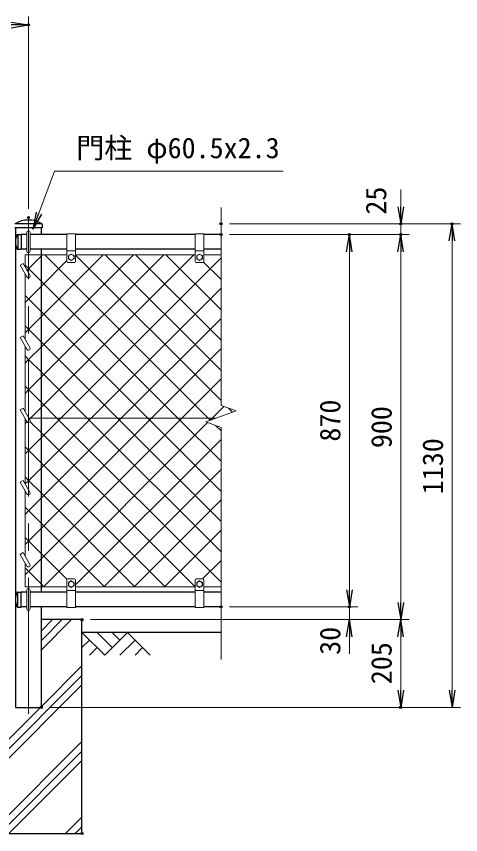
# Model space of a CAD drawing. Units: millimetres, scale not verified. Extents: x -4200 to 4200, y -2970 to 2970.
# Drawn here: x -1612 to -574, y -1041 to 871 of the extents above; entities that cross this region are included whole.
import ezdxf
from ezdxf.enums import TextEntityAlignment as Align

# ---------------------------------------------------------------- set-up
doc = ezdxf.new("R2010")
doc.units = ezdxf.units.MM
doc.header["$LTSCALE"] = 10
doc.header["$PDMODE"] = 32
doc.header["$PDSIZE"] = 5
doc.linetypes.add('USER1', pattern=[50.8, 31.75, -6.35, 6.35, -6.35])
for name, color, linetype, lineweight in [('0-0_D-STR1', 1, 'Continuous', 25), ('0-1_D-DCR-HCH', 7, 'Continuous', 13), ('0-2_D-STR3', 3, 'Continuous', 13), ('0-3_D-BMK', 2, 'USER1', 13), ('0-4_D-STR4', 7, 'Continuous', 25), ('0-5_D-BGD', 7, 'Continuous', 25), ('0-6_D-STR-TXT', 7, 'Continuous', 13), ('0-7_D-STR-DIM', 7, 'Continuous', 13), ('0-B_D-STR2', 7, 'Continuous', 13)]:
    doc.layers.add(name, color=color, linetype=linetype, lineweight=lineweight)
doc.layers.add('0-8_0', color=7, linetype='Continuous')
doc.layers.add('0-9_Defpoints', color=8, linetype='Continuous')
doc.styles.add('ＭＳ ゴシック', font='')
doc.styles.get('ＭＳ ゴシック').set_extended_font_data('MS Gothic')

# ---------------------------------------------------------------- blocks, each defined once
blk = doc.blocks.new('_Open')
at = {"layer": '0-8_0'}
blk.add_line((-10, 1.667), (0, 0), dxfattribs=at)
blk.add_lwpolyline([(-10, -1.667), (0, 0), (-10, 0)], dxfattribs=at)

msp = doc.modelspace()

# ---------------------------------------------------------------- linework, layer by layer
at = {"layer": '0-0_D-STR1'}
for p, q in [((-1552.28, 386.37), (-1615.81, 386.37)), ((-1551.95, 385.42), (-1551.95, 377.37)), ((-1551.95, 377.37), (-1616.15, 377.37)), ((-1553.8, 361.37), (-1553.8, 377.37)), ((-1609.38, 361.87), (-1601.05, 361.87)), ((-1609.05, 361.87), (-1609.05, 326.87)), ((-1601.05, 361.87), (-1601.05, 326.87)), ((-1588.05, 361.37), (-1601.05, 361.37)), ((-1494.05, 361.37), (-1580.05, 361.37)), ((-1194.05, 361.37), (-1474.05, 361.37)), ((-1134.05, 361.37), (-1174.05, 361.37)), ((-1609.38, 326.87), (-1601.05, 326.87)), ((-1588.05, 327.37), (-1601.05, 327.37)), ((-1494.05, 327.37), (-1580.05, 327.37)), ((-1553.8, -474.63), (-1553.8, 327.37)), ((-1194.05, 327.37), (-1474.05, 327.37)), ((-1134.05, 327.37), (-1174.05, 327.37)), ((-1609.38, -474.13), (-1601.05, -474.13)), ((-1609.05, -509.13), (-1609.05, -474.13)), ((-1601.05, -509.13), (-1601.05, -474.13)), ((-1588.05, -474.63), (-1601.05, -474.63)), ((-1494.05, -474.63), (-1580.05, -474.63)), ((-1194.05, -474.63), (-1474.05, -474.63)), ((-1134.05, -474.63), (-1174.05, -474.63)), ((-1609.38, -509.13), (-1601.05, -509.13)), ((-1588.05, -508.63), (-1601.05, -508.63)), ((-1494.05, -508.63), (-1580.05, -508.63)), ((-1194.05, -508.63), (-1474.05, -508.63)), ((-1134.05, -508.63), (-1174.05, -508.63))]:
    msp.add_line(p, q, dxfattribs=at)
msp.add_lwpolyline([(-1614.3, 377.37), (-1614.3, -743.63), (-1553.8, -743.63), (-1553.8, -508.63)], dxfattribs=at)
for centre, radius, start, end in [((-1584.05, 334.2), 61.17, 59.14927, 120.85073), ((-1553.45, 385.42), 1.5, 0, 59.14927), ((-1578.82, 344.37), 35.72, 151.52136, 208.47864), ((-1609.38, 360.87), 1, 90, 147.70173), ((-1609.38, 327.87), 1, 212.29827, 270), ((-1578.82, -491.63), 35.72, 151.52136, 208.47864), ((-1609.38, -475.13), 1, 90, 147.70173), ((-1609.38, -508.13), 1, 212.29827, 270)]:
    msp.add_arc(centre, radius, start, end, dxfattribs=at)
at = {"layer": '0-1_D-DCR-HCH'}
for p, q in [((-1553.8, -609.14), (-1483.29, -538.63)), ((-1553.8, -587.05), (-1505.38, -538.63)), ((-1553.8, -564.95), (-1527.48, -538.63)), ((-1405.83, -621.84), (-1459.05, -568.63)), ((-1388.1, -604.11), (-1423.57, -568.63)), ((-1352.62, -568.63), (-1405.83, -621.84)), ((-1370.27, -586.46), (-1388.1, -568.63)), ((-1352.62, -568.63), (-1299.41, -621.84)), ((-1441.31, -586.37), (-1459.05, -604.03)), ((-1334.88, -586.37), (-1370.52, -621.84)), ((-1423.57, -604.11), (-1441.39, -621.84)), ((-1317.15, -604.11), (-1334.97, -621.84)), ((-1553.8, -741.73), (-1459.05, -646.98)), ((-1709.05, -919.07), (-1459.05, -669.07)), ((-1709.05, -941.17), (-1459.05, -691.17)), ((-1709.05, -896.98), (-1555.7, -743.63)), ((-1673.93, -1038.63), (-1459.05, -823.75)), ((-1651.83, -1038.63), (-1459.05, -845.85)), ((-1629.73, -1038.63), (-1459.05, -867.95)), ((-1497.15, -1038.63), (-1459.05, -1000.53)), ((-1475.05, -1038.63), (-1459.05, -1022.63))]:
    msp.add_line(p, q, dxfattribs=at)
at = {"layer": '0-2_D-STR3'}
for p, q in [((-1588.05, 322.37), (-1588.05, 366.37)), ((-1580.05, 322.37), (-1580.05, 366.37)), ((-1494.05, 363.37), (-1494.05, 298.37)), ((-1474.05, 363.37), (-1494.05, 363.37)), ((-1474.05, 363.37), (-1474.05, 298.37)), ((-1194.05, 363.37), (-1194.05, 298.37)), ((-1174.05, 363.37), (-1194.05, 363.37)), ((-1174.05, 363.37), (-1174.05, 298.37)), ((-1592.05, 314.37), (-1494.05, 314.37)), ((-1592.05, 286.22), (-1592.05, 314.37)), ((-1474.05, 323.37), (-1494.05, 323.37)), ((-1490.55, 312.11), (-1484.05, 315.87)), ((-1490.55, 312.11), (-1490.55, 304.63)), ((-1484.05, 315.87), (-1477.55, 312.11)), ((-1477.55, 312.11), (-1477.55, 304.63)), ((-1474.05, 314.37), (-1194.05, 314.37)), ((-1174.05, 323.37), (-1194.05, 323.37)), ((-1190.55, 312.11), (-1184.05, 315.87)), ((-1190.55, 312.11), (-1190.55, 304.63)), ((-1184.05, 315.87), (-1177.55, 312.11)), ((-1177.55, 312.11), (-1177.55, 304.63)), ((-1174.05, 314.37), (-1134.05, 314.37)), ((-1603.44, 289.96), (-1596.51, 293.96)), ((-1603.44, 289.96), (-1587.51, 262.37)), ((-1596.51, 293.96), (-1580.58, 266.37)), ((-1476.05, 296.37), (-1492.05, 296.37)), ((-1176.05, 296.37), (-1192.05, 296.37)), ((-1592.05, 117.22), (-1592.05, 270.22)), ((-1603.44, 120.96), (-1596.51, 124.96)), ((-1603.44, 120.96), (-1587.51, 93.37)), ((-1596.51, 124.96), (-1580.58, 97.37)), ((-1592.05, -51.78), (-1592.05, 101.22)), ((-1603.44, -48.04), (-1596.51, -44.04)), ((-1603.44, -48.04), (-1587.51, -75.63)), ((-1596.51, -44.04), (-1580.58, -71.63)), ((-1592.05, -220.78), (-1592.05, -67.78)), ((-1145.04, -67.63), (-1582.89, -67.63)), ((-1603.44, -217.04), (-1596.51, -213.04)), ((-1603.44, -217.04), (-1587.51, -244.63)), ((-1596.51, -213.04), (-1580.58, -240.63)), ((-1592.05, -389.78), (-1592.05, -236.78)), ((-1603.44, -386.04), (-1596.51, -382.04)), ((-1596.51, -382.04), (-1580.58, -409.63)), ((-1603.44, -386.04), (-1587.51, -413.63)), ((-1592.05, -461.63), (-1592.05, -405.78)), ((-1494.05, -510.63), (-1494.05, -445.63)), ((-1476.05, -443.63), (-1492.05, -443.63)), ((-1490.55, -459.37), (-1490.55, -451.89)), ((-1477.55, -459.37), (-1477.55, -451.89)), ((-1474.05, -510.63), (-1474.05, -445.63)), ((-1194.05, -510.63), (-1194.05, -445.63)), ((-1176.05, -443.63), (-1192.05, -443.63)), ((-1190.55, -459.37), (-1190.55, -451.89)), ((-1177.55, -459.37), (-1177.55, -451.89)), ((-1174.05, -510.63), (-1174.05, -445.63)), ((-1592.05, -461.63), (-1494.05, -461.63)), ((-1588.05, -513.63), (-1588.05, -469.63)), ((-1580.05, -513.63), (-1580.05, -469.63)), ((-1474.05, -470.63), (-1494.05, -470.63)), ((-1490.55, -459.37), (-1484.05, -463.13)), ((-1484.05, -463.13), (-1477.55, -459.37)), ((-1474.05, -461.63), (-1194.05, -461.63)), ((-1174.05, -470.63), (-1194.05, -470.63)), ((-1190.55, -459.37), (-1184.05, -463.13)), ((-1184.05, -463.13), (-1177.55, -459.37)), ((-1174.05, -461.63), (-1134.05, -461.63)), ((-1474.05, -510.63), (-1494.05, -510.63)), ((-1174.05, -510.63), (-1194.05, -510.63))]:
    msp.add_line(p, q, dxfattribs=at)
for points in [[(-1490.55, 304.63), (-1484.05, 300.87), (-1477.55, 304.63)], [(-1190.55, 304.63), (-1184.05, 300.87), (-1177.55, 304.63)], [(-1490.55, -451.89), (-1484.05, -448.13), (-1477.55, -451.89)], [(-1190.55, -451.89), (-1184.05, -448.13), (-1177.55, -451.89)]]:
    msp.add_lwpolyline(points, dxfattribs=at)
for centre in [(-1484.05, 308.37), (-1184.05, 308.37), (-1484.05, -455.63), (-1184.05, -455.63)]:
    msp.add_circle(centre, 6.49, dxfattribs=at)
for centre, radius, start, end in [((-1584.05, 366.37), 4, 0, 180), ((-1584.05, 322.37), 4, 180, 0), ((-1492.05, 298.37), 2, 180, 270), ((-1476.05, 298.37), 2, 270, 0), ((-1192.05, 298.37), 2, 180, 270), ((-1176.05, 298.37), 2, 270, 0), ((-1584.05, 264.37), 4, 210, 30), ((-1584.05, 95.37), 4, 210, 30), ((-1584.05, -73.63), 4, 210, 30), ((-1584.05, -242.63), 4, 210, 30), ((-1584.05, -411.63), 4, 210, 30), ((-1492.05, -445.63), 2, 90, 180), ((-1476.05, -445.63), 2, 0, 90), ((-1192.05, -445.63), 2, 90, 180), ((-1176.05, -445.63), 2, 0, 90), ((-1584.05, -469.63), 4, 0, 180), ((-1584.05, -513.63), 4, 180, 0)]:
    msp.add_arc(centre, radius, start, end, dxfattribs=at)
at = {"layer": '0-3_D-BMK'}
msp.add_line((-1584.05, -758.63), (-1584.05, 401.37), dxfattribs=at)
at = {"layer": '0-4_D-STR4'}
msp.add_line((-1459.05, -538.63), (-1553.8, -538.63), dxfattribs=at)
msp.add_lwpolyline([(-1709.05, -538.63), (-1709.05, -1038.63), (-1459.05, -1038.63), (-1459.05, -538.63)], dxfattribs=at)
at = {"layer": '0-5_D-BGD'}
msp.add_line((-1134.05, -568.63), (-1459.05, -568.63), dxfattribs=at)
at = {"layer": '0-6_D-STR-TXT'}
msp.add_lwpolyline([(-988.65, 509.37), (-1523.33, 509.37), (-1573.36, 375.81)], dxfattribs=at)
at = {"layer": '0-7_D-STR-DIM'}
for p, q in [((-1584.05, 421.37), (-1584.05, 871.37)), ((-714.05, 426.37), (-714.05, 466.37)), ((-1134.05, -37.98), (-1134.05, 424.37)), ((-1114.05, 386.37), (-574.05, 386.37)), ((-1114.05, 386.37), (-694.05, 386.37)), ((-714.05, 361.37), (-714.05, 386.37)), ((-1114.05, 361.37), (-814.05, 361.37)), ((-1114.05, 361.37), (-694.05, 361.37)), ((-1114.05, 361.37), (-694.05, 361.37)), ((-594.05, -703.63), (-594.05, 346.37)), ((-834.05, -468.63), (-834.05, 321.37)), ((-714.05, -498.63), (-714.05, 321.37)), ((-714.05, 321.37), (-714.05, 281.37)), ((-1098.81, -50.81), (-1134.05, -37.98)), ((-1169.28, -76.46), (-1098.81, -50.81)), ((-1134.05, -89.28), (-1169.28, -76.46)), ((-1134.05, -631.63), (-1134.05, -89.28)), ((-834.05, -468.63), (-834.05, -428.63)), ((-1114.05, -508.63), (-814.05, -508.63)), ((-1114.05, -508.63), (-814.05, -508.63)), ((-834.05, -538.63), (-834.05, -508.63)), ((-1439.05, -538.63), (-814.05, -538.63)), ((-1439.05, -538.63), (-694.05, -538.63)), ((-1439.05, -538.63), (-694.05, -538.63)), ((-834.05, -578.63), (-834.05, -618.63)), ((-714.05, -578.63), (-714.05, -703.63)), ((-1533.8, -743.63), (-574.05, -743.63)), ((-1533.8, -743.63), (-694.05, -743.63))]:
    msp.add_line(p, q, dxfattribs=at)
at = {"layer": '0-9_Defpoints'}
for p in [(-1584.05, 851.37), (-1584.05, 401.37), (-1134.05, 386.37), (-714.05, 386.37), (-594.05, 386.37), (-1134.05, 361.37), (-834.05, 361.37), (-714.05, 361.37), (-1134.05, -508.63), (-834.05, -508.63), (-1459.05, -538.63), (-1553.8, -743.63), (-714.05, -743.63), (-1459.05, -1038.63)]:
    msp.add_point(p, dxfattribs=at)
at = {"layer": '0-B_D-STR2'}
for p, q in [((-1553.8, 99.26), (-1338.68, 314.37)), ((-1553.8, 28.55), (-1267.97, 314.37)), ((-1134.05, -26.76), (-1474.05, 313.24)), ((-1134.05, 43.95), (-1404.46, 314.37)), ((-1134.05, 114.66), (-1333.75, 314.37)), ((-1134.05, 185.37), (-1263.04, 314.37)), ((-1134.05, 256.08), (-1174.78, 296.82)), ((-1584.05, 211.11), (-1592.05, 219.11)), ((-1553.8, 180.86), (-1584.05, 211.11)), ((-1305.3, -67.63), (-1553.8, 180.86)), ((-1367.13, -67.63), (-1134.05, 165.45)), ((-1584.05, 140.4), (-1592.05, 148.4)), ((-1553.8, 110.15), (-1584.05, 140.4)), ((-1584.05, 69.01), (-1553.8, 99.26)), ((-1376.01, -67.63), (-1553.8, 110.15)), ((-1584.05, 69.69), (-1592.05, 77.69)), ((-1296.42, -67.63), (-1134.05, 94.74)), ((-1592.05, 61.01), (-1584.05, 69.01)), ((-1553.8, 39.44), (-1584.05, 69.69)), ((-1446.73, -67.63), (-1553.8, 39.44)), ((-1584.05, -1.7), (-1553.8, 28.55)), ((-1584.05, -1.02), (-1592.05, 6.98)), ((-1592.05, -9.7), (-1584.05, -1.7)), ((-1553.8, -31.27), (-1584.05, -1.02)), ((-1517.44, -67.63), (-1553.8, -31.27)), ((-1107.01, -53.79), (-1116.4, -44.4)), ((-1592.05, -80.42), (-1587.41, -75.78)), ((-1553.8, -254.3), (-1367.13, -67.63)), ((-1553.8, -325.01), (-1296.42, -67.63)), ((-1134.05, -451.02), (-1517.44, -67.63)), ((-1134.05, -380.31), (-1446.73, -67.63)), ((-1134.05, -309.6), (-1376.01, -67.63)), ((-1134.05, -238.89), (-1305.3, -67.63)), ((-1549, -461.63), (-1165.28, -77.92)), ((-1134.05, -97.47), (-1146.92, -84.6)), ((-1474.05, -457.39), (-1134.05, -117.39)), ((-1584.05, -142.44), (-1592.05, -134.44)), ((-1553.8, -172.69), (-1584.05, -142.44)), ((-1264.86, -461.63), (-1553.8, -172.69)), ((-1407.58, -461.63), (-1134.05, -188.1)), ((-1584.05, -213.15), (-1592.05, -205.15)), ((-1553.8, -243.4), (-1584.05, -213.15)), ((-1335.57, -461.63), (-1553.8, -243.4)), ((-1584.05, -284.55), (-1553.8, -254.3)), ((-1336.87, -461.63), (-1134.05, -258.81)), ((-1592.05, -292.55), (-1584.05, -284.55)), ((-1584.05, -355.26), (-1553.8, -325.01)), ((-1266.16, -461.63), (-1134.05, -329.52)), ((-1592.05, -363.26), (-1584.05, -355.26)), ((-1177.45, -443.63), (-1134.05, -400.23)), ((-1195.45, -461.63), (-1194.05, -460.23))]:
    msp.add_line(p, q, dxfattribs=at)
for points in [[(-1592.05, 131.72), (-1584.05, 139.72), (-1553.8, 169.97), (-1409.4, 314.37)], [(-1592.05, -151.13), (-1584.05, -143.13), (-1553.8, -112.88), (-1508.55, -67.63), (-1134.05, 306.87)], [(-1587.26, 277.93), (-1584.05, 281.14), (-1553.8, 311.39), (-1550.82, 314.37)], [(-1581.56, -69.93), (-1579.26, -67.63), (-1553.8, -42.17), (-1197.26, 314.37)], [(-1158.85, -72.66), (-1163.88, -67.63), (-1545.88, 314.37)], [(-1592.05, 202.43), (-1584.05, 210.43), (-1553.8, 240.68), (-1494.05, 300.43)], [(-1134.05, -168.18), (-1234.59, -67.63), (-1553.8, 251.57), (-1584.05, 281.82), (-1592.05, 289.82)], [(-1591.66, -221.45), (-1584.05, -213.84), (-1553.8, -183.59), (-1437.84, -67.63), (-1134.05, 236.16)], [(-1592.05, -433.97), (-1584.05, -425.97), (-1553.8, -395.72), (-1225.71, -67.63), (-1134.05, 24.03)], [(-1160.7, -73.33), (-1155, -67.63), (-1127.67, -40.3)], [(-1194.15, -461.63), (-1553.8, -101.98), (-1580.44, -75.34)], [(-1406.28, -461.63), (-1553.8, -314.12), (-1584.05, -283.87), (-1592.05, -275.87)], [(-1493.85, -444.78), (-1553.8, -384.83), (-1584.05, -354.58), (-1592.05, -346.58)], [(-1547.7, -461.63), (-1553.8, -455.54), (-1584.05, -425.29), (-1592.05, -417.29)]]:
    msp.add_lwpolyline(points, dxfattribs=at)

# ---------------------------------------------------------------- block references
at = {"layer": '0-6_D-STR-TXT', "xscale": 4, "yscale": 4, "rotation": 249.46512}
msp.add_blockref('_Open', (-1574.06, 373.94), dxfattribs=at)
at = {"layer": '0-7_D-STR-DIM', "xscale": 4, "yscale": 4}
msp.add_blockref('_Open', (-1584.05, 851.37), dxfattribs=at)
for p, rotation in [((-714.05, 386.37), 270), ((-594.05, 386.37), 90), ((-834.05, 361.37), 90), ((-714.05, 361.37), 90), ((-714.05, 361.37), 90), ((-834.05, -508.63), 270), ((-834.05, -508.63), 270), ((-714.05, -538.63), 270), ((-834.05, -538.63), 90), ((-714.05, -538.63), 90), ((-714.05, -743.63), 270), ((-594.05, -743.63), 270)]:
    msp.add_blockref('_Open', p, dxfattribs=dict(at, rotation=rotation))

# ---------------------------------------------------------------- texts
at = {"layer": '0-6_D-STR-TXT', "style": 'ＭＳ ゴシック'}
msp.add_text('門柱 φ60.5x2.3', height=48.09, dxfattribs=at).set_placement((-1472.41, 525.38), align=Align.BOTTOM_LEFT)
at = {"layer": '0-7_D-STR-DIM', "style": 'ＭＳ ゴシック'}
for s, p in [('25', (-733.43, 408.01)), ('870', (-840.79, -122.51)), ('900', (-720.79, -137.76)), ('1130', (-600.79, -245.53)), ('30', (-840.79, -620.83)), ('205', (-720.79, -689.48))]:
    msp.add_text(s, height=48.09, rotation=90, dxfattribs=at).set_placement(p, align=Align.BOTTOM_LEFT)

doc.saveas('drawing.dxf')
